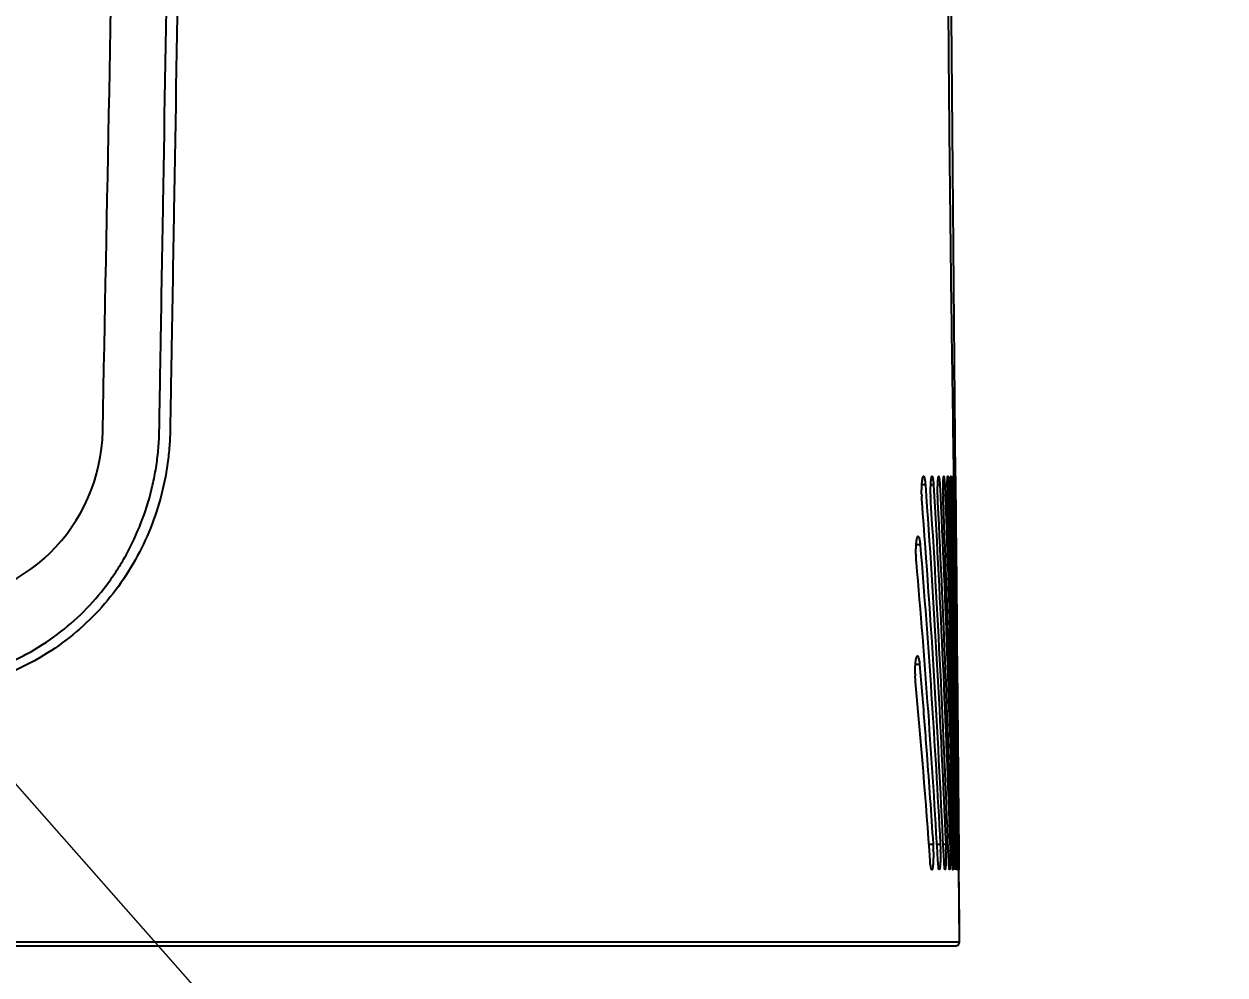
# Model space of a CAD drawing. Header units: millimetres. Extents: x 1677 to 3499, y -182 to 1106.
# Drawn here: x 2474.7 to 2561.6, y 757.2 to 826 of the extents above; entities that cross this region are included whole.
import ezdxf

# ---------------------------------------------------------------- set-up
doc = ezdxf.new("R2010")
doc.units = ezdxf.units.MM
doc.linetypes.add('CENTERX2', pattern=[20.32, 12.7, -2.54, 2.54, -2.54])
doc.layers.add('中心线层', color=1, linetype='CENTERX2', lineweight=25)
doc.layers.add('尺寸线层', color=3, linetype='Continuous', lineweight=18)
doc.styles.get("Standard").update_dxf_attribs({"font": 'txt.shx', "bigfont": 'gbcbig.shx'})
doc.dimstyles.new('ISO-25', dxfattribs={"dimtxt": 3.5, "dimasz": 2.5, "dimexe": 1.25, "dimexo": 0.625, "dimtad": 1, "dimtxsty": 'Standard', "dimcen": 2.5, "dimdle": 5, "dimadec": 0, "dimazin": 0, "dimtfac": 1, "dimtmove": 0, "dimatfit": 3, "dimfxl": 0, "dimarcsym": 0})

# ---------------------------------------------------------------- blocks, each defined once
blk = doc.blocks.new('*X23')
at = {"layer": '尺寸线层', "linetype": 'Continuous'}
for points in [[(2443.374, 805.887), (2437.083, 811.005), (2439.083, 812.769)], [(2454.023, 793.812), (2458.314, 786.93), (2460.314, 788.694)]]:
    blk.add_hatch(color=0, dxfattribs=at).paths.add_polyline_path(points, flags=0)
at = {"layer": '尺寸线层', "color": 0, "linetype": 'Continuous'}
blk.add_line((2536.358, 700.449), (2437.977, 812.007), dxfattribs=at)
at = {"layer": '尺寸线层', "color": 0, "insert": (2528.889, 719.862), "char_height": 14, "width": 78, "attachment_point": 5, "rotation": 311.40878}
blk.add_mtext('%%C16,1', dxfattribs=at)

msp = doc.modelspace()

# ---------------------------------------------------------------- linework, layer by layer
at = {"layer": '中心线层', "color": 8, "linetype": 'Continuous', "lineweight": 25}
for p, q in [((2539.901, 792.679), (2539.649, 792.679)), ((2540.491, 792.679), (2540.292, 792.679)), ((2540.95, 792.679), (2540.796, 792.679)), ((2541.304, 792.679), (2541.185, 792.679)), ((2541.575, 792.679), (2541.484, 792.679)), ((2541.783, 792.679), (2541.714, 792.679)), ((2539.53, 788.349), (2539.253, 788.349)), ((2539.485, 779.689), (2539.197, 779.689)), ((2540.146, 766.698), (2540.459, 766.698)), ((2540.723, 766.698), (2540.976, 766.698)), ((2541.176, 766.698), (2541.376, 766.698)), ((2542.377, 759.627), (2542.36, 759.627))]:
    msp.add_line(p, q, dxfattribs=at)
at = {"layer": '中心线层', "color": 7, "linetype": 'Continuous', "lineweight": 25}
for p, q in [((2541.481, 792.509), (2541.481, 792.301)), ((2541.712, 792.508), (2541.712, 792.301)), ((2541.884, 792.707), (2541.884, 792.508)), ((2541.884, 792.508), (2541.884, 792.302)), ((2542.302, 767.622), (2542.011, 791.429)), ((2542.185, 781.611), (2542.139, 786.882)), ((2542.275, 771.34), (2542.229, 776.611)), ((2541.697, 765.826), (2541.697, 765.619)), ((2541.932, 765.826), (2541.932, 765.619)), ((2542.107, 765.826), (2542.107, 765.619)), ((2542.107, 765.619), (2542.107, 765.421)), ((2542.227, 765.826), (2542.227, 765.619)), ((2542.228, 765.619), (2542.228, 765.421)), ((2542.228, 765.421), (2542.228, 765.217)), ((2542.298, 765.619), (2542.298, 765.421)), ((2542.299, 765.421), (2542.299, 765.217)), ((2542.3, 765.217), (2542.3, 765.071)), ((2542.3, 765.071), (2542.3, 764.954)), ((2542.379, 759.627), (2542.326, 764.864)), ((2542.33, 765.071), (2542.33, 764.954)), ((2542.33, 764.954), (2542.33, 764.853)), ((2542.332, 764.954), (2542.332, 764.852)), ((2542.36, 759.627), (2542.368, 759.627)), ((2542.377, 759.627), (2542.377, 759.64))]:
    msp.add_line(p, q, dxfattribs=at)
for points in [[(2542.083, 793.299), (2541.647, 843.202), (2541.216, 892.659)], [(2542.365, 760.977), (2542.347, 762.984), (2542.331, 764.922)]]:
    msp.add_lwpolyline(points, dxfattribs=at)
msp.add_arc((2467.702, 796.841), 12.7, 269.99895, 358.87524, dxfattribs=at)
for points, knots in [([(2430.943, 777.199), (2437.557, 777.216), (2444.169, 777.309), (2454.081, 777.623), (2457.382, 777.757), (2462.327, 778.005), (2463.974, 778.096), (2466.03, 778.224), (2466.647, 778.263), (2467.264, 778.304), (2467.675, 778.331), (2467.88, 778.345), (2468.905, 778.441), (2469.719, 778.577), (2471.335, 778.963), (2472.137, 779.214), (2473.331, 779.684), (2473.725, 779.856), (2474.493, 780.224), (2474.869, 780.421), (2475.974, 781.051), (2476.678, 781.521), (2478.022, 782.566), (2478.663, 783.144), (2479.843, 784.37), (2480.385, 785.021), (2481.13, 786.053), (2481.367, 786.406), (2481.818, 787.131), (2482.033, 787.504), (2482.635, 788.639), (2482.982, 789.416), (2483.573, 791.009), (2483.817, 791.824), (2484.103, 793.077), (2484.186, 793.5), (2484.321, 794.346), (2484.375, 794.769), (2484.453, 795.616), (2484.477, 796.04), (2484.495, 796.889), (2484.501, 797.314), (2484.537, 799.436), (2484.624, 804.531), (2484.71, 809.626), (2485.229, 840.196), (2485.687, 867.37), (2486.22, 894.541)], [0, 0, 0, 0, 16040.321934, 16040.321934, 24060.482901, 24060.482901, 28070.563385, 28070.563385, 29073.083506, 29574.343566, 29574.343566, 30075.603627, 30075.603627, 32080.643868, 32080.643868, 34085.68411, 34085.68411, 35088.204231, 35088.204231, 36090.724352, 36090.724352, 38095.764594, 38095.764594, 40100.804835, 40100.804835, 42105.845077, 42105.845077, 43108.365198, 43108.365198, 44110.885319, 44110.885319, 46115.925561, 46115.925561, 48120.965803, 48120.965803, 49123.485923, 49123.485923, 50126.006044, 50126.006044, 51128.526165, 51128.526165, 52131.046286, 52131.046286, 56141.12677, 64161.287737, 64161.287737, 128322.575474, 128322.575474, 128322.575474, 128322.575474]), ([(2487.013, 894.541), (2486.473, 867.19), (2486.01, 839.837), (2485.486, 809.065), (2485.427, 805.645), (2485.339, 800.517), (2485.31, 798.807), (2485.273, 796.67), (2485.269, 796.243), (2485.221, 795.389), (2485.182, 794.963), (2485.024, 793.685), (2484.862, 792.829), (2484.432, 791.164), (2484.166, 790.351), (2483.532, 788.763), (2483.164, 787.988), (2482.32, 786.479), (2481.851, 785.759), (2480.826, 784.393), (2480.269, 783.746), (2479.062, 782.528), (2478.409, 781.954), (2477.047, 780.916), (2476.334, 780.448), (2475.219, 779.82), (2474.839, 779.623), (2474.065, 779.254), (2473.668, 779.082), (2472.465, 778.608), (2471.657, 778.353), (2470.028, 777.955), (2469.209, 777.813), (2467.97, 777.685), (2467.555, 777.661), (2466.727, 777.606), (2464.654, 777.473), (2462.579, 777.358), (2457.596, 777.106), (2454.268, 776.97), (2444.277, 776.652), (2437.612, 776.558), (2430.945, 776.541)], [0, 0, 0, 0, 55772.919058, 55772.919058, 62744.53394, 62744.53394, 66230.341381, 66230.341381, 67101.793241, 67101.793241, 67973.245102, 67973.245102, 69716.148822, 69716.148822, 71459.052543, 71459.052543, 73201.956263, 73201.956263, 74944.859984, 74944.859984, 76687.763704, 76687.763704, 78430.667425, 78430.667425, 80173.571145, 80173.571145, 81045.023006, 81045.023006, 81916.474866, 81916.474866, 83659.378587, 83659.378587, 85402.282307, 85402.282307, 86273.734167, 86273.734167, 87145.186028, 90630.993469, 90630.993469, 97602.608351, 97602.608351, 111545.838115, 111545.838115, 111545.838115, 111545.838115]), ([(2542.129, 781.788), (2542.128, 781.865), (2542.081, 785.596), (2541.983, 792.185), (2541.85, 801.545), (2541.739, 809.988), (2541.646, 818.455), (2541.566, 827.867), (2541.502, 838.234), (2541.453, 849.511), (2541.409, 860.773), (2541.358, 872.027), (2541.292, 883.276), (2541.232, 890.766), (2541.201, 894.522)], [0, 0, 0, 0, 144.043718, 7040.950318, 12099.001639, 17062.998798, 21963.059131, 26847.690256, 33400.264984, 40048.471093, 46812.088506, 53683.828454, 60637.458872, 67634.877319, 67634.877319, 67634.877319, 67634.877319]), ([(2539.687, 793.063), (2539.69, 793.083), (2539.697, 793.122), (2539.703, 793.153), (2539.707, 793.169)], [0, 0, 0, 0, 7011.374951, 14026.499179, 14026.499179, 14026.499179, 14026.499179]), ([(2539.707, 793.169), (2539.711, 793.186), (2539.719, 793.218), (2539.731, 793.255), (2539.744, 793.282), (2539.758, 793.3), (2539.772, 793.307), (2539.786, 793.3), (2539.799, 793.285), (2539.806, 793.269), (2539.81, 793.261)], [0, 0, 0, 0, 5797.901957, 11586.83987, 17408.40161, 23291.359526, 29933.068673, 36549.893353, 41525.255693, 46557.498763, 46557.498763, 46557.498763, 46557.498763]), ([(2540.321, 793.06), (2540.323, 793.081), (2540.329, 793.121), (2540.334, 793.154), (2540.337, 793.171)], [0, 0, 0, 0, 7013.887725, 14030.256881, 14030.256881, 14030.256881, 14030.256881]), ([(2540.337, 793.171), (2540.34, 793.186), (2540.346, 793.217), (2540.355, 793.252), (2540.361, 793.269), (2540.364, 793.277)], [0, 0, 0, 0, 6591.885067, 13166.853996, 19774.572058, 19774.572058, 19774.572058, 19774.572058]), ([(2540.364, 793.277), (2540.368, 793.284), (2540.373, 793.294), (2540.381, 793.303), (2540.385, 793.296), (2540.388, 793.292)], [0, 0, 0, 0, 9502.702978, 12527.542143, 19774.808432, 19774.808432, 19774.808432, 19774.808432]), ([(2540.818, 793.059), (2540.82, 793.079), (2540.824, 793.121), (2540.828, 793.155), (2540.83, 793.172)], [0, 0, 0, 0, 7015.815443, 14033.199736, 14033.199736, 14033.199736, 14033.199736]), ([(2540.83, 793.172), (2540.832, 793.187), (2540.837, 793.216), (2540.844, 793.251), (2540.848, 793.268), (2540.851, 793.276)], [0, 0, 0, 0, 6593.962912, 13170.95803, 19778.645344, 19778.645344, 19778.645344, 19778.645344]), ([(2541.201, 793.057), (2541.203, 793.079), (2541.206, 793.121), (2541.209, 793.155), (2541.211, 793.172)], [0, 0, 0, 0, 7017.259638, 14035.472284, 14035.472284, 14035.472284, 14035.472284]), ([(2541.211, 793.172), (2541.212, 793.187), (2541.216, 793.216), (2541.221, 793.251), (2541.224, 793.267), (2541.226, 793.275)], [0, 0, 0, 0, 6595.461775, 13173.922562, 19781.788027, 19781.788027, 19781.788027, 19781.788027]), ([(2541.226, 793.275), (2541.228, 793.283), (2541.232, 793.294), (2541.236, 793.304), (2541.239, 793.297), (2541.24, 793.292)], [0, 0, 0, 0, 9970.852592, 13134.850808, 19781.92407, 19781.92407, 19781.92407, 19781.92407]), ([(2541.495, 793.057), (2541.496, 793.078), (2541.498, 793.121), (2541.501, 793.156), (2541.502, 793.173)], [0, 0, 0, 0, 7018.326711, 14037.213213, 14037.213213, 14037.213213, 14037.213213]), ([(2541.502, 793.173), (2541.503, 793.187), (2541.506, 793.216), (2541.51, 793.251), (2541.512, 793.267), (2541.514, 793.275)], [0, 0, 0, 0, 6596.538657, 13176.052095, 19784.194368, 19784.194368, 19784.194368, 19784.194368]), ([(2541.514, 793.275), (2541.516, 793.283), (2541.518, 793.294), (2541.522, 793.304), (2541.524, 793.297), (2541.525, 793.292)], [0, 0, 0, 0, 10076.55274, 13270.797504, 19784.296876, 19784.296876, 19784.296876, 19784.296876]), ([(2541.721, 793.057), (2541.722, 793.078), (2541.724, 793.121), (2541.726, 793.156), (2541.727, 793.173)], [0, 0, 0, 0, 7019.103177, 14038.553928, 14038.553928, 14038.553928, 14038.553928]), ([(2541.727, 793.173), (2541.728, 793.187), (2541.729, 793.216), (2541.732, 793.25), (2541.734, 793.267), (2541.735, 793.275)], [0, 0, 0, 0, 6597.321059, 13177.59478, 19786.046797, 19786.046797, 19786.046797, 19786.046797]), ([(2541.735, 793.275), (2541.737, 793.283), (2541.738, 793.294), (2541.741, 793.304), (2541.743, 793.297), (2541.744, 793.292)], [0, 0, 0, 0, 10138.767966, 13351.354044, 19786.123532, 19786.123532, 19786.123532, 19786.123532]), ([(2541.754, 793.26), (2541.76, 793.217), (2541.765, 793.143), (2541.774, 792.945), (2541.779, 792.821), (2541.783, 792.679)], [0, 0, 0, 0, 7019.108771, 7019.108771, 14038.217542, 14038.217542, 14038.217542, 14038.217542]), ([(2541.889, 793.056), (2541.889, 793.078), (2541.89, 793.121), (2541.892, 793.156), (2541.892, 793.173)], [0, 0, 0, 0, 7019.681952, 14039.544016, 14039.544016, 14039.544016, 14039.544016]), ([(2541.892, 793.173), (2541.893, 793.188), (2541.894, 793.216), (2541.896, 793.25), (2541.897, 793.266), (2541.898, 793.274)], [0, 0, 0, 0, 6597.904216, 13178.738541, 19787.410539, 19787.410539, 19787.410539, 19787.410539]), ([(2541.898, 793.274), (2541.899, 793.283), (2541.9, 793.294), (2541.902, 793.304), (2541.903, 793.297), (2541.904, 793.292)], [0, 0, 0, 0, 10183.811794, 13409.608477, 19787.462652, 19787.462652, 19787.462652, 19787.462652]), ([(2541.911, 793.26), (2541.915, 793.217), (2541.919, 793.143), (2541.926, 792.945), (2541.929, 792.821), (2541.932, 792.679)], [0, 0, 0, 0, 7019.564669, 7019.564669, 14039.129338, 14039.129338, 14039.129338, 14039.129338]), ([(2542.011, 791.429), (2542.008, 791.572), (2542.006, 791.729), (2542.002, 792.053), (2542.001, 792.22), (2542, 792.535), (2542, 792.685), (2542, 792.944), (2542.001, 793.055), (2542.004, 793.218), (2542.006, 793.272), (2542.01, 793.315), (2542.012, 793.304), (2542.017, 793.219), (2542.02, 793.146), (2542.025, 792.946), (2542.027, 792.822), (2542.029, 792.679)], [0, 0, 0, 0, 5824.147904, 5824.147904, 11648.295808, 11648.295808, 17472.443712, 17472.443712, 23296.591616, 23296.591616, 29120.73952, 29120.73952, 34944.887424, 34944.887424, 40769.035328, 40769.035328, 46593.183232, 46593.183232, 46593.183232, 46593.183232]), ([(2542.071, 793.26), (2542.072, 793.216), (2542.073, 793.143), (2542.076, 792.944), (2542.078, 792.821), (2542.08, 792.679)], [0, 0, 0, 0, 7020.019508, 7020.019508, 14040.039017, 14040.039017, 14040.039017, 14040.039017]), ([(2542.101, 791.429), (2542.1, 791.558), (2542.097, 791.815), (2542.094, 792.247), (2542.09, 792.651), (2542.087, 792.993), (2542.086, 793.216), (2542.085, 793.317), (2542.085, 793.296), (2542.085, 793.292)], [0, 0, 0, 0, 6684.859479, 13369.738805, 20054.65074, 26739.465937, 33424.069038, 40108.475389, 41491.760959, 41491.760959, 41491.760959, 41491.760959]), ([(2539.635, 791.986), (2539.634, 792.021), (2539.633, 792.091), (2539.633, 792.196), (2539.634, 792.265), (2539.635, 792.299)], [0, 0, 0, 0, 6604.101129, 13177.966835, 19770.106002, 19770.106002, 19770.106002, 19770.106002]), ([(2539.635, 792.299), (2539.635, 792.335), (2539.637, 792.408), (2539.639, 792.478), (2539.64, 792.512)], [0, 0, 0, 0, 7012.509239, 14027.034465, 14027.034465, 14027.034465, 14027.034465]), ([(2539.64, 792.512), (2539.642, 792.546), (2539.645, 792.612), (2539.649, 792.675), (2539.65, 792.706)], [0, 0, 0, 0, 7012.493604, 14026.818119, 14026.818119, 14026.818119, 14026.818119]), ([(2539.65, 792.706), (2539.653, 792.741), (2539.658, 792.812), (2539.664, 792.875), (2539.667, 792.906)], [0, 0, 0, 0, 7010.905731, 14026.6165, 14026.6165, 14026.6165, 14026.6165]), ([(2539.667, 792.906), (2539.67, 792.934), (2539.676, 792.991), (2539.683, 793.039), (2539.687, 793.063)], [0, 0, 0, 0, 7009.491702, 14026.516043, 14026.516043, 14026.516043, 14026.516043]), ([(2539.87, 792.99), (2539.868, 793.003), (2539.864, 793.03), (2539.86, 793.054), (2539.858, 793.066)], [0, 0, 0, 0, 6939.78969, 14027.651418, 14027.651418, 14027.651418, 14027.651418]), ([(2540.281, 792.3), (2540.282, 792.336), (2540.283, 792.408), (2540.285, 792.476), (2540.285, 792.511)], [0, 0, 0, 0, 7014.845508, 14030.880271, 14030.880271, 14030.880271, 14030.880271]), ([(2540.282, 791.984), (2540.281, 792.019), (2540.281, 792.09), (2540.28, 792.196), (2540.281, 792.265), (2540.281, 792.3)], [0, 0, 0, 0, 6606.285482, 13181.681075, 19775.469966, 19775.469966, 19775.469966, 19775.469966]), ([(2540.285, 792.511), (2540.287, 792.544), (2540.289, 792.612), (2540.292, 792.674), (2540.293, 792.706)], [0, 0, 0, 0, 7015.161713, 14030.648442, 14030.648442, 14030.648442, 14030.648442]), ([(2540.293, 792.706), (2540.295, 792.742), (2540.299, 792.813), (2540.304, 792.876), (2540.306, 792.908)], [0, 0, 0, 0, 7013.680094, 14030.426573, 14030.426573, 14030.426573, 14030.426573]), ([(2540.306, 792.908), (2540.308, 792.935), (2540.313, 792.99), (2540.318, 793.037), (2540.321, 793.06)], [0, 0, 0, 0, 7012.629285, 14030.30875, 14030.30875, 14030.30875, 14030.30875]), ([(2540.465, 792.992), (2540.464, 793.004), (2540.461, 793.03), (2540.458, 793.054), (2540.456, 793.065)], [0, 0, 0, 0, 6942.172139, 14031.203392, 14031.203392, 14031.203392, 14031.203392]), ([(2540.788, 792.301), (2540.789, 792.336), (2540.789, 792.407), (2540.791, 792.476), (2540.791, 792.51)], [0, 0, 0, 0, 7016.630642, 14033.895722, 14033.895722, 14033.895722, 14033.895722]), ([(2540.79, 791.982), (2540.789, 792.018), (2540.788, 792.089), (2540.788, 792.196), (2540.788, 792.266), (2540.788, 792.301)], [0, 0, 0, 0, 6607.934101, 13184.561075, 19779.67706, 19779.67706, 19779.67706, 19779.67706]), ([(2540.791, 792.51), (2540.792, 792.544), (2540.793, 792.611), (2540.796, 792.675), (2540.797, 792.706)], [0, 0, 0, 0, 7017.185343, 14033.651245, 14033.651245, 14033.651245, 14033.651245]), ([(2540.797, 792.706), (2540.798, 792.742), (2540.801, 792.814), (2540.805, 792.877), (2540.806, 792.909)], [0, 0, 0, 0, 7015.789058, 14033.412714, 14033.412714, 14033.412714, 14033.412714]), ([(2540.806, 792.909), (2540.808, 792.936), (2540.812, 792.99), (2540.816, 793.036), (2540.818, 793.059)], [0, 0, 0, 0, 7014.870489, 14033.279129, 14033.279129, 14033.279129, 14033.279129]), ([(2540.93, 792.993), (2540.929, 793.005), (2540.926, 793.03), (2540.924, 793.053), (2540.923, 793.065)], [0, 0, 0, 0, 6941.78605, 14033.97407, 14033.97407, 14033.97407, 14033.97407]), ([(2541.18, 792.301), (2541.181, 792.336), (2541.181, 792.407), (2541.182, 792.475), (2541.182, 792.509)], [0, 0, 0, 0, 7017.965647, 14036.226504, 14036.226504, 14036.226504, 14036.226504]), ([(2541.182, 791.981), (2541.182, 792.017), (2541.181, 792.088), (2541.18, 792.196), (2541.18, 792.266), (2541.18, 792.301)], [0, 0, 0, 0, 6609.154039, 13186.758526, 19782.929953, 19782.929953, 19782.929953, 19782.929953]), ([(2541.182, 792.509), (2541.183, 792.543), (2541.184, 792.611), (2541.185, 792.675), (2541.186, 792.706)], [0, 0, 0, 0, 7018.679466, 14035.972098, 14035.972098, 14035.972098, 14035.972098]), ([(2541.186, 792.706), (2541.187, 792.742), (2541.189, 792.814), (2541.192, 792.878), (2541.193, 792.91)], [0, 0, 0, 0, 7017.341773, 14035.720173, 14035.720173, 14035.720173, 14035.720173]), ([(2541.193, 792.91), (2541.194, 792.936), (2541.197, 792.989), (2541.2, 793.035), (2541.201, 793.057)], [0, 0, 0, 0, 7016.484923, 14035.572968, 14035.572968, 14035.572968, 14035.572968]), ([(2541.287, 792.994), (2541.287, 793.006), (2541.285, 793.031), (2541.283, 793.053), (2541.282, 793.064)], [0, 0, 0, 0, 6937.985819, 14036.107283, 14036.107283, 14036.107283, 14036.107283]), ([(2541.304, 792.679), (2541.472, 788.35), (2541.617, 784.02), (2541.88, 775.36), (2541.996, 771.029), (2542.096, 766.698)], [0, 0, 0, 0, 7006.304629, 7006.304629, 14012.609257, 14012.609257, 14012.609257, 14012.609257]), ([(2541.483, 791.98), (2541.482, 792.016), (2541.481, 792.088), (2541.481, 792.196), (2541.481, 792.266), (2541.481, 792.301)], [0, 0, 0, 0, 6610.051774, 13188.423899, 19785.422603, 19785.422603, 19785.422603, 19785.422603]), ([(2541.482, 792.509), (2541.482, 792.543), (2541.483, 792.611), (2541.484, 792.675), (2541.484, 792.707)], [0, 0, 0, 0, 7019.773054, 14037.750255, 14037.750255, 14037.750255, 14037.750255]), ([(2541.484, 792.707), (2541.485, 792.742), (2541.486, 792.814), (2541.488, 792.878), (2541.489, 792.91)], [0, 0, 0, 0, 7018.474251, 14037.488, 14037.488, 14037.488, 14037.488]), ([(2541.489, 792.91), (2541.49, 792.936), (2541.492, 792.989), (2541.494, 793.034), (2541.495, 793.057)], [0, 0, 0, 0, 7017.645294, 14037.329766, 14037.329766, 14037.329766, 14037.329766]), ([(2541.561, 792.994), (2541.561, 793.006), (2541.559, 793.031), (2541.558, 793.053), (2541.557, 793.064)], [0, 0, 0, 0, 6929.409372, 14037.741241, 14037.741241, 14037.741241, 14037.741241]), ([(2541.712, 792.508), (2541.712, 792.542), (2541.713, 792.611), (2541.713, 792.675), (2541.714, 792.707)], [0, 0, 0, 0, 7020.551712, 14039.119287, 14039.119287, 14039.119287, 14039.119287]), ([(2541.714, 791.98), (2541.714, 792.016), (2541.713, 792.088), (2541.712, 792.195), (2541.712, 792.266), (2541.712, 792.301)], [0, 0, 0, 0, 6610.707636, 13189.685445, 19787.341712, 19787.341712, 19787.341712, 19787.341712]), ([(2541.714, 792.707), (2541.714, 792.743), (2541.715, 792.814), (2541.717, 792.878), (2541.717, 792.91)], [0, 0, 0, 0, 7019.27135, 14038.849256, 14038.849256, 14038.849256, 14038.849256]), ([(2541.717, 792.91), (2541.718, 792.937), (2541.719, 792.989), (2541.721, 793.034), (2541.721, 793.057)], [0, 0, 0, 0, 7018.465214, 14038.682239, 14038.682239, 14038.682239, 14038.682239]), ([(2541.884, 792.707), (2541.885, 792.743), (2541.885, 792.815), (2541.886, 792.879), (2541.886, 792.91)], [0, 0, 0, 0, 7019.864399, 14039.859051, 14039.859051, 14039.859051, 14039.859051]), ([(2541.886, 791.98), (2541.886, 792.016), (2541.885, 792.088), (2541.884, 792.195), (2541.884, 792.266), (2541.884, 792.302)], [0, 0, 0, 0, 6611.183521, 13190.614117, 19788.770033, 19788.770033, 19788.770033, 19788.770033]), ([(2541.886, 792.91), (2541.887, 792.937), (2541.887, 792.989), (2541.888, 793.034), (2541.889, 793.056)], [0, 0, 0, 0, 7019.074178, 14039.683376, 14039.683376, 14039.683376, 14039.683376]), ([(2539.635, 791.986), (2539.635, 791.964), (2539.636, 791.921), (2539.637, 791.879), (2539.637, 791.857)], [0, 0, 0, 0, 7001.493425, 14027.649729, 14027.649729, 14027.649729, 14027.649729]), ([(2540.282, 791.984), (2540.282, 791.963), (2540.283, 791.92), (2540.284, 791.879), (2540.284, 791.858)], [0, 0, 0, 0, 7002.574232, 14031.506187, 14031.506187, 14031.506187, 14031.506187]), ([(2540.79, 791.982), (2540.79, 791.961), (2540.79, 791.92), (2540.791, 791.879), (2540.792, 791.858)], [0, 0, 0, 0, 7002.717979, 14034.529726, 14034.529726, 14034.529726, 14034.529726]), ([(2541.182, 791.981), (2541.182, 791.96), (2541.183, 791.919), (2541.183, 791.878), (2541.184, 791.858)], [0, 0, 0, 0, 7001.909353, 14036.866584, 14036.866584, 14036.866584, 14036.866584]), ([(2542.049, 765.448), (2541.94, 769.779), (2541.815, 774.11), (2541.534, 782.77), (2541.377, 787.1), (2541.196, 791.429)], [0, 0, 0, 0, 7018.496713, 7018.496713, 14036.993427, 14036.993427, 14036.993427, 14036.993427]), ([(2541.483, 791.98), (2541.483, 791.96), (2541.483, 791.919), (2541.484, 791.878), (2541.484, 791.858)], [0, 0, 0, 0, 7000.144201, 14038.656622, 14038.656622, 14038.656622, 14038.656622]), ([(2541.714, 791.98), (2541.714, 791.96), (2541.715, 791.919), (2541.715, 791.878), (2541.716, 791.858)], [0, 0, 0, 0, 6997.11907, 14040.034301, 14040.034301, 14040.034301, 14040.034301]), ([(2541.886, 791.98), (2541.886, 791.96), (2541.887, 791.919), (2541.887, 791.878), (2541.888, 791.858)], [0, 0, 0, 0, 6990.890608, 14041.059591, 14041.059591, 14041.059591, 14041.059591]), ([(2542.139, 786.882), (2542.133, 787.645), (2542.121, 789.16), (2542.108, 790.676), (2542.101, 791.429)], [0, 0, 0, 0, 7065.048001, 14042.616172, 14042.616172, 14042.616172, 14042.616172]), ([(2539.285, 788.735), (2539.289, 788.754), (2539.296, 788.792), (2539.303, 788.823), (2539.307, 788.838)], [0, 0, 0, 0, 7012.699279, 14030.049964, 14030.049964, 14030.049964, 14030.049964]), ([(2539.364, 788.966), (2539.362, 788.964), (2539.357, 788.959), (2539.352, 788.953), (2539.35, 788.95)], [0, 0, 0, 0, 7315.463412, 14030.2418, 14030.2418, 14030.2418, 14030.2418]), ([(2539.364, 788.966), (2539.366, 788.967), (2539.372, 788.973), (2539.378, 788.966), (2539.382, 788.961)], [0, 0, 0, 0, 3469.606431, 14030.325612, 14030.325612, 14030.325612, 14030.325612]), ([(2539.223, 787.658), (2539.222, 787.693), (2539.222, 787.762), (2539.222, 787.866), (2539.223, 787.934), (2539.223, 787.968)], [0, 0, 0, 0, 6604.965578, 13180.285328, 19773.80976, 19773.80976, 19773.80976, 19773.80976]), ([(2539.223, 787.968), (2539.224, 788.005), (2539.226, 788.078), (2539.229, 788.148), (2539.23, 788.183)], [0, 0, 0, 0, 7013.861072, 14030.529568, 14030.529568, 14030.529568, 14030.529568]), ([(2539.23, 788.183), (2539.232, 788.216), (2539.235, 788.283), (2539.24, 788.345), (2539.242, 788.375)], [0, 0, 0, 0, 7013.565824, 14030.322022, 14030.322022, 14030.322022, 14030.322022]), ([(2539.242, 788.375), (2539.245, 788.41), (2539.251, 788.481), (2539.258, 788.543), (2539.261, 788.574)], [0, 0, 0, 0, 7011.90084, 14030.133269, 14030.133269, 14030.133269, 14030.133269]), ([(2539.261, 788.574), (2539.265, 788.603), (2539.272, 788.662), (2539.281, 788.711), (2539.285, 788.735)], [0, 0, 0, 0, 7010.249523, 14030.041959, 14030.041959, 14030.041959, 14030.041959]), ([(2539.495, 788.658), (2539.492, 788.672), (2539.488, 788.699), (2539.483, 788.725), (2539.481, 788.737)], [0, 0, 0, 0, 6941.155868, 14031.345012, 14031.345012, 14031.345012, 14031.345012]), ([(2539.223, 787.658), (2539.223, 787.636), (2539.224, 787.592), (2539.225, 787.549), (2539.226, 787.527)], [0, 0, 0, 0, 7003.444093, 14031.142118, 14031.142118, 14031.142118, 14031.142118]), ([(2540.813, 765.448), (2540.606, 769.06), (2540.376, 772.67), (2539.859, 779.887), (2539.574, 783.494), (2539.251, 787.099)], [0, 0, 0, 0, 7017.117972, 7017.117972, 14034.235944, 14034.235944, 14034.235944, 14034.235944]), ([(2539.231, 780.076), (2539.235, 780.095), (2539.242, 780.132), (2539.25, 780.162), (2539.254, 780.177)], [0, 0, 0, 0, 7018.399552, 14041.74736, 14041.74736, 14041.74736, 14041.74736]), ([(2539.254, 780.177), (2539.282, 780.281), (2539.314, 780.327), (2539.361, 780.301), (2539.377, 780.277), (2539.407, 780.198), (2539.421, 780.145), (2539.435, 780.077)], [0, 0, 0, 0, 9893.503283, 9893.503283, 14840.254925, 14840.254925, 19787.006567, 19787.006567, 19787.006567, 19787.006567]), ([(2539.166, 778.998), (2539.165, 779.033), (2539.164, 779.102), (2539.165, 779.206), (2539.166, 779.274), (2539.166, 779.308)], [0, 0, 0, 0, 6609.495395, 13189.524188, 19787.7486, 19787.7486, 19787.7486, 19787.7486]), ([(2539.166, 779.308), (2539.167, 779.344), (2539.169, 779.418), (2539.172, 779.488), (2539.174, 779.523)], [0, 0, 0, 0, 7019.575079, 14042.223152, 14042.223152, 14042.223152, 14042.223152]), ([(2539.174, 779.523), (2539.176, 779.556), (2539.179, 779.623), (2539.184, 779.684), (2539.186, 779.715)], [0, 0, 0, 0, 7019.187336, 14042.014348, 14042.014348, 14042.014348, 14042.014348]), ([(2539.186, 779.715), (2539.189, 779.75), (2539.195, 779.82), (2539.202, 779.882), (2539.206, 779.913)], [0, 0, 0, 0, 7017.498107, 14041.825878, 14041.825878, 14041.825878, 14041.825878]), ([(2539.206, 779.913), (2539.21, 779.943), (2539.218, 780.002), (2539.227, 780.051), (2539.231, 780.076)], [0, 0, 0, 0, 7015.720538, 14041.733813, 14041.733813, 14041.733813, 14041.733813]), ([(2539.449, 779.997), (2539.446, 780.011), (2539.442, 780.039), (2539.437, 780.064), (2539.435, 780.077)], [0, 0, 0, 0, 6946.73179, 14043.089222, 14043.089222, 14043.089222, 14043.089222]), ([(2539.485, 779.689), (2539.547, 778.952), (2539.67, 777.494), (2539.842, 775.329), (2540.032, 772.837), (2540.241, 769.965), (2540.386, 767.799), (2540.459, 766.698)], [0, 0, 0, 0, 5214.206025, 10318.228478, 15312.316271, 22841.401154, 30624.615325, 30624.615325, 30624.615325, 30624.615325]), ([(2539.166, 778.998), (2539.166, 778.976), (2539.167, 778.932), (2539.168, 778.888), (2539.169, 778.867)], [0, 0, 0, 0, 7009.326476, 14042.844488, 14042.844488, 14042.844488, 14042.844488]), ([(2542.275, 771.34), (2542.282, 770.562), (2542.297, 769.015), (2542.31, 767.467), (2542.317, 766.698)], [0, 0, 0, 0, 7075.197874, 14067.777192, 14067.777192, 14067.777192, 14067.777192]), ([(2540.48, 766.143), (2540.48, 766.164), (2540.479, 766.207), (2540.479, 766.248), (2540.478, 766.269)], [0, 0, 0, 0, 7023.255036, 14068.859935, 14068.859935, 14068.859935, 14068.859935]), ([(2540.994, 766.145), (2540.994, 766.166), (2540.993, 766.207), (2540.992, 766.249), (2540.992, 766.269)], [0, 0, 0, 0, 7023.55414, 14071.926665, 14071.926665, 14071.926665, 14071.926665]), ([(2541.391, 766.146), (2541.391, 766.167), (2541.39, 766.208), (2541.389, 766.249), (2541.389, 766.269)], [0, 0, 0, 0, 7022.869042, 14074.298696, 14074.298696, 14074.298696, 14074.298696]), ([(2541.695, 766.147), (2541.695, 766.167), (2541.695, 766.208), (2541.694, 766.249), (2541.694, 766.269)], [0, 0, 0, 0, 7021.113943, 14076.117802, 14076.117802, 14076.117802, 14076.117802]), ([(2541.93, 766.147), (2541.929, 766.167), (2541.929, 766.208), (2541.928, 766.249), (2541.928, 766.269)], [0, 0, 0, 0, 7018.506858, 14077.517444, 14077.517444, 14077.517444, 14077.517444]), ([(2542.105, 766.147), (2542.104, 766.168), (2542.104, 766.208), (2542.104, 766.249), (2542.103, 766.269)], [0, 0, 0, 0, 7013.164273, 14078.563176, 14078.563176, 14078.563176, 14078.563176]), ([(2542.217, 766.698), (2542.218, 766.614), (2542.22, 766.525), (2542.222, 766.341), (2542.223, 766.244), (2542.224, 766.147)], [0, 0, 0, 0, 7039.058326, 7039.058326, 14078.116651, 14078.116651, 14078.116651, 14078.116651]), ([(2542.288, 766.698), (2542.289, 766.614), (2542.29, 766.525), (2542.293, 766.341), (2542.294, 766.244), (2542.294, 766.147)], [0, 0, 0, 0, 7039.269299, 7039.269299, 14078.538598, 14078.538598, 14078.538598, 14078.538598]), ([(2542.317, 766.698), (2542.317, 766.614), (2542.318, 766.525), (2542.32, 766.341), (2542.32, 766.244), (2542.321, 766.147)], [0, 0, 0, 0, 7039.351405, 7039.351405, 14078.702811, 14078.702811, 14078.702811, 14078.702811]), ([(2540.469, 765.421), (2540.467, 765.385), (2540.463, 765.314), (2540.458, 765.251), (2540.456, 765.219)], [0, 0, 0, 0, 7033.367268, 14069.788705, 14069.788705, 14069.788705, 14069.788705]), ([(2540.477, 765.616), (2540.476, 765.582), (2540.474, 765.515), (2540.47, 765.452), (2540.469, 765.421)], [0, 0, 0, 0, 7034.682065, 14069.580803, 14069.580803, 14069.580803, 14069.580803]), ([(2540.481, 765.827), (2540.481, 765.791), (2540.48, 765.719), (2540.478, 765.65), (2540.477, 765.616)], [0, 0, 0, 0, 7034.113501, 14069.297492, 14069.297492, 14069.297492, 14069.297492]), ([(2540.48, 766.143), (2540.481, 766.108), (2540.482, 766.037), (2540.482, 765.931), (2540.481, 765.862), (2540.481, 765.827)], [0, 0, 0, 0, 6621.392851, 13211.854689, 19820.728808, 19820.728808, 19820.728808, 19820.728808]), ([(2540.986, 765.421), (2540.985, 765.385), (2540.982, 765.314), (2540.978, 765.25), (2540.976, 765.218)], [0, 0, 0, 0, 7035.531316, 14072.886789, 14072.886789, 14072.886789, 14072.886789]), ([(2540.992, 765.617), (2540.991, 765.583), (2540.99, 765.516), (2540.987, 765.453), (2540.986, 765.421)], [0, 0, 0, 0, 7036.725503, 14072.660149, 14072.660149, 14072.660149, 14072.660149]), ([(2540.995, 765.826), (2540.995, 765.791), (2540.994, 765.72), (2540.993, 765.651), (2540.992, 765.617)], [0, 0, 0, 0, 7035.905149, 14072.372494, 14072.372494, 14072.372494, 14072.372494]), ([(2540.994, 766.145), (2540.994, 766.109), (2540.995, 766.038), (2540.995, 765.931), (2540.995, 765.861), (2540.995, 765.826)], [0, 0, 0, 0, 6623.058708, 13214.764963, 19824.994071, 19824.994071, 19824.994071, 19824.994071]), ([(2541.387, 765.421), (2541.385, 765.385), (2541.383, 765.313), (2541.381, 765.249), (2541.379, 765.217)], [0, 0, 0, 0, 7037.109898, 14075.284807, 14075.284807, 14075.284807, 14075.284807]), ([(2541.391, 765.618), (2541.39, 765.584), (2541.389, 765.516), (2541.387, 765.453), (2541.387, 765.421)], [0, 0, 0, 0, 7038.222622, 14075.04288, 14075.04288, 14075.04288, 14075.04288]), ([(2541.391, 766.146), (2541.391, 766.11), (2541.392, 766.039), (2541.393, 765.932), (2541.392, 765.861), (2541.392, 765.826)], [0, 0, 0, 0, 6624.286946, 13216.983239, 19828.294246, 19828.294246, 19828.294246, 19828.294246]), ([(2541.392, 765.826), (2541.392, 765.791), (2541.392, 765.72), (2541.391, 765.652), (2541.391, 765.618)], [0, 0, 0, 0, 7037.237086, 14074.750802, 14074.750802, 14074.750802, 14074.750802]), ([(2541.694, 765.421), (2541.693, 765.385), (2541.691, 765.313), (2541.689, 765.249), (2541.688, 765.217)], [0, 0, 0, 0, 7038.244057, 14077.124363, 14077.124363, 14077.124363, 14077.124363]), ([(2541.696, 765.619), (2541.696, 765.584), (2541.695, 765.516), (2541.694, 765.453), (2541.694, 765.421)], [0, 0, 0, 0, 7039.305567, 14076.870665, 14076.870665, 14076.870665, 14076.870665]), ([(2541.695, 766.147), (2541.696, 766.111), (2541.696, 766.039), (2541.697, 765.932), (2541.697, 765.861), (2541.697, 765.826)], [0, 0, 0, 0, 6625.185984, 13218.662313, 19830.825979, 19830.825979, 19830.825979, 19830.825979]), ([(2541.906, 764.852), (2541.902, 764.824), (2541.897, 764.816), (2541.887, 764.843), (2541.882, 764.877), (2541.872, 764.982), (2541.867, 765.055), (2541.858, 765.23), (2541.854, 765.333), (2541.851, 765.448)], [0, 0, 0, 0, 6240.855118, 6240.855118, 12481.710235, 12481.710235, 18722.565353, 18722.565353, 24963.42047, 24963.42047, 24963.42047, 24963.42047]), ([(2541.93, 765.421), (2541.929, 765.385), (2541.928, 765.313), (2541.927, 765.249), (2541.926, 765.217)], [0, 0, 0, 0, 7039.09503, 14078.539303, 14078.539303, 14078.539303, 14078.539303]), ([(2541.93, 766.147), (2541.93, 766.111), (2541.931, 766.039), (2541.931, 765.932), (2541.932, 765.861), (2541.932, 765.826)], [0, 0, 0, 0, 6625.863595, 13219.951575, 19832.774421, 19832.774421, 19832.774421, 19832.774421]), ([(2541.931, 765.619), (2541.931, 765.585), (2541.931, 765.516), (2541.93, 765.453), (2541.93, 765.421)], [0, 0, 0, 0, 7040.121269, 14078.277028, 14078.277028, 14078.277028, 14078.277028]), ([(2542.084, 764.835), (2542.081, 764.839), (2542.074, 764.848), (2542.063, 765.028), (2542.054, 765.254), (2542.05, 765.411), (2542.049, 765.448)], [0, 0, 0, 0, 6361.042631, 14400.82314, 22441.338308, 24964.905299, 24964.905299, 24964.905299, 24964.905299]), ([(2542.107, 765.421), (2542.106, 765.385), (2542.106, 765.313), (2542.105, 765.249), (2542.104, 765.217)], [0, 0, 0, 0, 7039.722076, 14079.599671, 14079.599671, 14079.599671, 14079.599671]), ([(2542.105, 766.147), (2542.105, 766.111), (2542.106, 766.039), (2542.106, 765.932), (2542.107, 765.861), (2542.107, 765.826)], [0, 0, 0, 0, 6626.351971, 13220.90008, 19834.230134, 19834.230134, 19834.230134, 19834.230134]), ([(2542.219, 764.853), (2542.217, 764.824), (2542.215, 764.816), (2542.21, 764.842), (2542.208, 764.876), (2542.202, 764.982), (2542.2, 765.055), (2542.194, 765.23), (2542.192, 765.333), (2542.19, 765.448)], [0, 0, 0, 0, 6241.722445, 6241.722445, 12483.444889, 12483.444889, 18725.167334, 18725.167334, 24966.889779, 24966.889779, 24966.889779, 24966.889779]), ([(2542.224, 766.147), (2542.225, 766.111), (2542.225, 766.04), (2542.226, 765.932), (2542.226, 765.861), (2542.227, 765.826)], [0, 0, 0, 0, 6626.670189, 13221.535768, 19835.224857, 19835.224857, 19835.224857, 19835.224857]), ([(2542.295, 764.835), (2542.294, 764.839), (2542.291, 764.848), (2542.286, 765.028), (2542.281, 765.255), (2542.279, 765.411), (2542.278, 765.448)], [0, 0, 0, 0, 6371.552203, 14409.136587, 22447.403872, 24967.252728, 24967.252728, 24967.252728, 24967.252728]), ([(2542.294, 766.147), (2542.295, 766.111), (2542.295, 766.04), (2542.296, 765.932), (2542.297, 765.861), (2542.297, 765.826)], [0, 0, 0, 0, 6626.840106, 13221.894537, 19835.80855, 19835.80855, 19835.80855, 19835.80855]), ([(2542.297, 765.826), (2542.297, 765.791), (2542.298, 765.72), (2542.298, 765.653), (2542.298, 765.619)], [0, 0, 0, 0, 7040.097961, 14080.164405, 14080.164405, 14080.164405, 14080.164405]), ([(2542.321, 766.147), (2542.321, 766.111), (2542.322, 766.04), (2542.323, 765.932), (2542.324, 765.861), (2542.324, 765.826)], [0, 0, 0, 0, 6626.883039, 13222.011939, 19836.031134, 19836.031134, 19836.031134, 19836.031134]), ([(2542.321, 766.147), (2542.322, 766.111), (2542.322, 766.04), (2542.323, 765.932), (2542.324, 765.861), (2542.324, 765.826)], [0, 0, 0, 0, 6626.87211, 13222.002574, 19836.032851, 19836.032851, 19836.032851, 19836.032851]), ([(2542.331, 764.853), (2542.331, 764.824), (2542.33, 764.816), (2542.33, 764.842), (2542.329, 764.876), (2542.327, 764.982), (2542.326, 765.055), (2542.324, 765.23), (2542.323, 765.333), (2542.322, 765.448)], [0, 0, 0, 0, 6242.045736, 6242.045736, 12484.091473, 12484.091473, 18726.137209, 18726.137209, 24968.182945, 24968.182945, 24968.182945, 24968.182945]), ([(2542.324, 765.826), (2542.324, 765.791), (2542.325, 765.72), (2542.325, 765.653), (2542.326, 765.619)], [0, 0, 0, 0, 7040.168868, 14080.3261, 14080.3261, 14080.3261, 14080.3261]), ([(2542.324, 765.826), (2542.324, 765.791), (2542.325, 765.721), (2542.326, 765.654), (2542.326, 765.62)], [0, 0, 0, 0, 7040.16621, 14080.328747, 14080.328747, 14080.328747, 14080.328747]), ([(2542.326, 765.62), (2542.326, 765.585), (2542.327, 765.516), (2542.328, 765.451), (2542.328, 765.419)], [0, 0, 0, 0, 7041.434693, 14080.638409, 14080.638409, 14080.638409, 14080.638409]), ([(2542.326, 765.619), (2542.326, 765.585), (2542.326, 765.517), (2542.327, 765.453), (2542.327, 765.421)], [0, 0, 0, 0, 7041.427257, 14080.639574, 14080.639574, 14080.639574, 14080.639574]), ([(2542.327, 765.421), (2542.328, 765.385), (2542.328, 765.313), (2542.329, 765.249), (2542.329, 765.217)], [0, 0, 0, 0, 7040.477697, 14080.928373, 14080.928373, 14080.928373, 14080.928373]), ([(2542.328, 765.419), (2542.328, 765.383), (2542.329, 765.311), (2542.329, 765.247), (2542.33, 765.216)], [0, 0, 0, 0, 7040.481934, 14080.936487, 14080.936487, 14080.936487, 14080.936487]), ([(2542.333, 764.852), (2542.333, 764.844), (2542.333, 764.832), (2542.333, 764.815), (2542.333, 764.844), (2542.331, 765.027), (2542.329, 765.227), (2542.328, 765.35), (2542.328, 765.357)], [0, 0, 0, 0, 3394.563424, 4453.632655, 14737.920831, 25022.160733, 35306.69785, 35855.139887, 35855.139887, 35855.139887, 35855.139887]), ([(2540.278, 765.136), (2540.279, 765.123), (2540.283, 765.097), (2540.286, 765.074), (2540.288, 765.062)], [0, 0, 0, 0, 6938.595664, 14069.255693, 14069.255693, 14069.255693, 14069.255693]), ([(2540.367, 764.836), (2540.356, 764.839), (2540.33, 764.846), (2540.303, 764.967), (2540.289, 765.055), (2540.288, 765.062)], [0, 0, 0, 0, 8242.620368, 18945.518081, 19821.618871, 19821.618871, 19821.618871, 19821.618871]), ([(2540.381, 764.831), (2540.383, 764.833), (2540.387, 764.838), (2540.391, 764.846), (2540.393, 764.85)], [0, 0, 0, 0, 7222.811006, 14070.361869, 14070.361869, 14070.361869, 14070.361869]), ([(2540.44, 765.066), (2540.437, 765.046), (2540.432, 765.006), (2540.426, 764.973), (2540.423, 764.956)], [0, 0, 0, 0, 7033.645053, 14070.205165, 14070.205165, 14070.205165, 14070.205165]), ([(2540.456, 765.219), (2540.453, 765.192), (2540.448, 765.137), (2540.443, 765.09), (2540.44, 765.066)], [0, 0, 0, 0, 7032.319362, 14070.040569, 14070.040569, 14070.040569, 14070.040569]), ([(2540.838, 765.135), (2540.839, 765.122), (2540.841, 765.097), (2540.844, 765.074), (2540.846, 765.062)], [0, 0, 0, 0, 6937.625095, 14072.597041, 14072.597041, 14072.597041, 14072.597041]), ([(2540.908, 764.835), (2540.899, 764.839), (2540.879, 764.846), (2540.857, 764.968), (2540.846, 765.056), (2540.846, 765.062)], [0, 0, 0, 0, 8306.484492, 18972.64348, 19826.223398, 19826.223398, 19826.223398, 19826.223398]), ([(2540.918, 764.83), (2540.92, 764.833), (2540.924, 764.838), (2540.927, 764.847), (2540.928, 764.851)], [0, 0, 0, 0, 7216.260531, 14073.567261, 14073.567261, 14073.567261, 14073.567261]), ([(2540.951, 764.955), (2540.949, 764.94), (2540.944, 764.911), (2540.936, 764.876), (2540.931, 764.859), (2540.928, 764.851)], [0, 0, 0, 0, 6609.604136, 13202.516775, 19826.972691, 19826.972691, 19826.972691, 19826.972691]), ([(2540.964, 765.068), (2540.962, 765.048), (2540.958, 765.006), (2540.953, 764.972), (2540.951, 764.955)], [0, 0, 0, 0, 7035.743093, 14073.343279, 14073.343279, 14073.343279, 14073.343279]), ([(2540.976, 765.218), (2540.974, 765.191), (2540.971, 765.137), (2540.967, 765.091), (2540.964, 765.068)], [0, 0, 0, 0, 7034.707303, 14073.16634, 14073.16634, 14073.16634, 14073.16634]), ([(2541.273, 765.134), (2541.274, 765.121), (2541.276, 765.097), (2541.278, 765.074), (2541.279, 765.063)], [0, 0, 0, 0, 6933.265724, 14075.193186, 14075.193186, 14075.193186, 14075.193186]), ([(2541.327, 764.835), (2541.32, 764.839), (2541.305, 764.847), (2541.288, 764.968), (2541.28, 765.056), (2541.279, 765.063)], [0, 0, 0, 0, 8347.952408, 18991.29153, 19829.798756, 19829.798756, 19829.798756, 19829.798756]), ([(2541.335, 764.83), (2541.337, 764.833), (2541.34, 764.838), (2541.342, 764.847), (2541.343, 764.852)], [0, 0, 0, 0, 7203.775416, 14076.052188, 14076.052188, 14076.052188, 14076.052188]), ([(2541.36, 764.955), (2541.359, 764.94), (2541.355, 764.911), (2541.349, 764.876), (2541.345, 764.86), (2541.343, 764.852)], [0, 0, 0, 0, 6611.379977, 13205.912041, 19830.406257, 19830.406257, 19830.406257, 19830.406257]), ([(2541.371, 765.07), (2541.369, 765.048), (2541.366, 765.006), (2541.362, 764.972), (2541.36, 764.955)], [0, 0, 0, 0, 7037.311973, 14075.774594, 14075.774594, 14075.774594, 14075.774594]), ([(2541.379, 765.217), (2541.378, 765.191), (2541.375, 765.138), (2541.372, 765.092), (2541.371, 765.07)], [0, 0, 0, 0, 7036.414124, 14075.585201, 14075.585201, 14075.585201, 14075.585201]), ([(2541.607, 765.133), (2541.608, 765.121), (2541.609, 765.097), (2541.611, 765.074), (2541.612, 765.063)], [0, 0, 0, 0, 6925.044375, 14077.188049, 14077.188049, 14077.188049, 14077.188049]), ([(2541.649, 764.835), (2541.644, 764.839), (2541.632, 764.847), (2541.619, 764.969), (2541.612, 765.057), (2541.612, 765.063)], [0, 0, 0, 0, 8373.745049, 19003.607043, 19832.544558, 19832.544558, 19832.544558, 19832.544558]), ([(2541.656, 764.83), (2541.657, 764.833), (2541.659, 764.839), (2541.661, 764.848), (2541.662, 764.852)], [0, 0, 0, 0, 7188.348155, 14077.959481, 14077.959481, 14077.959481, 14077.959481]), ([(2541.674, 764.954), (2541.673, 764.94), (2541.67, 764.911), (2541.666, 764.877), (2541.663, 764.86), (2541.662, 764.852)], [0, 0, 0, 0, 6612.643437, 13208.337102, 19833.040042, 19833.040042, 19833.040042, 19833.040042]), ([(2541.682, 765.07), (2541.681, 765.049), (2541.678, 765.006), (2541.676, 764.972), (2541.674, 764.954)], [0, 0, 0, 0, 7038.462568, 14077.640661, 14077.640661, 14077.640661, 14077.640661]), ([(2541.688, 765.217), (2541.687, 765.191), (2541.685, 765.138), (2541.683, 765.093), (2541.682, 765.07)], [0, 0, 0, 0, 7037.626466, 14077.440128, 14077.440128, 14077.440128, 14077.440128]), ([(2541.916, 764.954), (2541.915, 764.94), (2541.913, 764.911), (2541.91, 764.877), (2541.907, 764.861), (2541.906, 764.852)], [0, 0, 0, 0, 6613.545365, 13210.080372, 19835.063124, 19835.063124, 19835.063124, 19835.063124]), ([(2541.922, 765.071), (2541.921, 765.049), (2541.919, 765.006), (2541.917, 764.972), (2541.916, 764.954)], [0, 0, 0, 0, 7039.317172, 14079.07554, 14079.07554, 14079.07554, 14079.07554]), ([(2541.926, 765.217), (2541.925, 765.191), (2541.924, 765.138), (2541.922, 765.093), (2541.922, 765.071)], [0, 0, 0, 0, 7038.515969, 14078.866174, 14078.866174, 14078.866174, 14078.866174]), ([(2542.098, 764.954), (2542.097, 764.94), (2542.096, 764.911), (2542.093, 764.877), (2542.092, 764.861), (2542.091, 764.853)], [0, 0, 0, 0, 6614.22463, 13211.38724, 19836.589146, 19836.589146, 19836.589146, 19836.589146]), ([(2542.102, 765.071), (2542.101, 765.049), (2542.1, 765.006), (2542.098, 764.971), (2542.098, 764.954)], [0, 0, 0, 0, 7039.95861, 14080.155214, 14080.155214, 14080.155214, 14080.155214]), ([(2542.104, 765.217), (2542.104, 765.191), (2542.103, 765.138), (2542.102, 765.093), (2542.102, 765.071)], [0, 0, 0, 0, 7039.175359, 14079.936818, 14079.936818, 14079.936818, 14079.936818]), ([(2542.223, 764.954), (2542.223, 764.94), (2542.222, 764.911), (2542.221, 764.877), (2542.22, 764.861), (2542.219, 764.853)], [0, 0, 0, 0, 6614.69613, 13212.288927, 19837.646163, 19837.646163, 19837.646163, 19837.646163]), ([(2542.226, 765.071), (2542.225, 765.049), (2542.225, 765.006), (2542.224, 764.971), (2542.223, 764.954)], [0, 0, 0, 0, 7040.398693, 14080.900425, 14080.900425, 14080.900425, 14080.900425]), ([(2542.227, 765.217), (2542.227, 765.191), (2542.226, 765.138), (2542.226, 765.094), (2542.226, 765.071)], [0, 0, 0, 0, 7039.621613, 14080.67349, 14080.67349, 14080.67349, 14080.67349]), ([(2542.299, 764.954), (2542.299, 764.94), (2542.299, 764.911), (2542.298, 764.877), (2542.298, 764.861), (2542.297, 764.853)], [0, 0, 0, 0, 6614.98744, 13212.838111, 19838.2844, 19838.2844, 19838.2844, 19838.2844]), ([(2542.329, 765.217), (2542.329, 765.191), (2542.329, 765.138), (2542.33, 765.094), (2542.33, 765.071)], [0, 0, 0, 0, 7039.989262, 14081.288917, 14081.288917, 14081.288917, 14081.288917]), ([(2542.33, 765.216), (2542.33, 765.19), (2542.33, 765.138), (2542.331, 765.093), (2542.331, 765.07)], [0, 0, 0, 0, 7039.958866, 14081.297222, 14081.297222, 14081.297222, 14081.297222]), ([(2542.331, 765.07), (2542.331, 765.049), (2542.332, 765.006), (2542.332, 764.971), (2542.332, 764.954)], [0, 0, 0, 0, 7040.784639, 14081.541436, 14081.541436, 14081.541436, 14081.541436]), ([(2430.944, 759.325), (2433.324, 759.325), (2438.009, 759.325), (2445.039, 759.325), (2452.077, 759.325), (2459.103, 759.325), (2466.124, 759.325), (2473.014, 759.325), (2479.644, 759.325), (2485.967, 759.325), (2492.05, 759.325), (2498.086, 759.325), (2503.405, 759.325), (2507.974, 759.325), (2511.797, 759.325), (2516.154, 759.325), (2520.821, 759.325), (2524.967, 759.325), (2528.041, 759.325), (2530.357, 759.325), (2532.841, 759.325), (2535.175, 759.325), (2537.131, 759.325), (2538.579, 759.325), (2539.626, 759.325), (2540.476, 759.325), (2541.145, 759.325), (2541.609, 759.325), (2541.909, 759.325), (2542.061, 759.325), (2542.068, 759.325), (2542.071, 759.325)], [0, 0, 0, 0, 5714.297914, 11250.738391, 16879.482453, 22619.082529, 28130.647483, 33754.626352, 39196.475765, 44107.367335, 49027.886307, 53943.006349, 58845.65422, 62166.534808, 65418.232817, 68661.123546, 73713.496212, 78513.812052, 81777.989149, 85067.707755, 88393.94204, 94283.341663, 100201.124662, 106108.704555, 112040.412603, 118001.322985, 125771.318905, 133496.974414, 141520.475636, 149407.953963, 155894.532133, 155894.532133, 155894.532133, 155894.532133]), ([(2542.073, 759.325), (2542.111, 759.328), (2542.187, 759.335), (2542.294, 759.406), (2542.366, 759.513), (2542.373, 759.59), (2542.377, 759.627)], [0, 0, 0, 0, 6163.799819, 12485.501737, 18810.110657, 24981.194973, 24981.194973, 24981.194973, 24981.194973])]:
    msp.add_open_spline(points, degree=3, knots=knots, dxfattribs=at)
for points in [[(2480.399, 796.592), (2481.039, 829.237), (2481.649, 861.883), (2482.391, 894.527)], [(2539.81, 793.261), (2539.827, 793.222), (2539.844, 793.156), (2539.858, 793.066)], [(2540.418, 793.261), (2540.432, 793.222), (2540.445, 793.156), (2540.456, 793.065)], [(2540.851, 793.276), (2540.875, 793.35), (2540.902, 793.272), (2540.923, 793.065)], [(2541.259, 793.26), (2541.267, 793.22), (2541.275, 793.154), (2541.282, 793.064)], [(2541.539, 793.26), (2541.545, 793.22), (2541.551, 793.154), (2541.557, 793.064)], [(2539.87, 792.99), (2539.882, 792.901), (2539.893, 792.796), (2539.901, 792.679)], [(2539.901, 792.679), (2540.535, 784.025), (2541.006, 775.364), (2541.376, 766.698)], [(2540.465, 792.992), (2540.475, 792.903), (2540.484, 792.797), (2540.491, 792.679)], [(2540.491, 792.679), (2541.005, 784.023), (2541.382, 775.362), (2541.683, 766.698)], [(2540.93, 792.993), (2540.938, 792.904), (2540.944, 792.798), (2540.95, 792.679)], [(2540.95, 792.679), (2541.365, 784.022), (2541.669, 775.36), (2541.919, 766.698)], [(2541.287, 792.994), (2541.294, 792.904), (2541.299, 792.798), (2541.304, 792.679)], [(2541.561, 792.994), (2541.566, 792.905), (2541.571, 792.798), (2541.575, 792.679)], [(2541.575, 792.679), (2541.85, 784.02), (2542.061, 775.36), (2542.217, 766.698)], [(2541.783, 792.679), (2542.008, 784.02), (2542.172, 775.359), (2542.288, 766.698)], [(2541.932, 792.679), (2542.111, 784.019), (2542.234, 775.359), (2542.316, 766.698)], [(2542.029, 792.679), (2542.142, 785.566), (2542.221, 778.453), (2542.275, 771.34)], [(2542.08, 792.679), (2542.122, 788.99), (2542.157, 785.3), (2542.185, 781.611)], [(2539.66, 791.429), (2539.649, 791.562), (2539.642, 791.706), (2539.637, 791.857)], [(2541.253, 765.448), (2540.852, 774.114), (2540.343, 782.776), (2539.66, 791.429)], [(2540.303, 791.429), (2540.294, 791.562), (2540.288, 791.706), (2540.284, 791.858)], [(2541.591, 765.448), (2541.267, 774.112), (2540.858, 782.773), (2540.303, 791.429)], [(2540.807, 791.429), (2540.8, 791.562), (2540.795, 791.707), (2540.792, 791.858)], [(2541.851, 765.448), (2541.583, 774.111), (2541.256, 782.772), (2540.807, 791.429)], [(2541.196, 791.429), (2541.191, 791.562), (2541.186, 791.707), (2541.184, 791.858)], [(2541.495, 791.429), (2541.49, 791.562), (2541.487, 791.707), (2541.484, 791.858)], [(2542.19, 765.448), (2542.018, 774.11), (2541.79, 782.77), (2541.495, 791.429)], [(2541.724, 791.429), (2541.721, 791.562), (2541.718, 791.707), (2541.716, 791.858)], [(2542.278, 765.448), (2542.148, 774.109), (2541.969, 782.77), (2541.724, 791.429)], [(2541.895, 791.429), (2541.892, 791.562), (2541.89, 791.707), (2541.888, 791.858)], [(2542.322, 765.448), (2542.227, 774.109), (2542.09, 782.769), (2541.895, 791.429)], [(2542.229, 776.611), (2542.191, 781.55), (2542.142, 786.49), (2542.077, 791.429)], [(2539.307, 788.838), (2539.321, 788.89), (2539.335, 788.927), (2539.35, 788.95)], [(2539.425, 788.933), (2539.445, 788.894), (2539.464, 788.828), (2539.481, 788.737)], [(2539.495, 788.658), (2539.508, 788.57), (2539.52, 788.466), (2539.53, 788.349)], [(2539.53, 788.349), (2540.125, 781.138), (2540.593, 773.92), (2540.976, 766.698)], [(2539.251, 787.099), (2539.239, 787.232), (2539.231, 787.376), (2539.226, 787.527)], [(2539.449, 779.997), (2539.463, 779.909), (2539.475, 779.805), (2539.485, 779.689)], [(2539.195, 778.439), (2539.183, 778.571), (2539.174, 778.715), (2539.169, 778.867)], [(2540.248, 765.448), (2539.941, 769.781), (2539.597, 774.112), (2539.195, 778.439)], [(2540.459, 766.698), (2540.468, 766.565), (2540.474, 766.421), (2540.478, 766.269)], [(2540.976, 766.698), (2540.983, 766.565), (2540.989, 766.421), (2540.992, 766.269)], [(2541.376, 766.698), (2541.382, 766.565), (2541.386, 766.421), (2541.389, 766.269)], [(2541.683, 766.698), (2541.688, 766.565), (2541.691, 766.421), (2541.694, 766.269)], [(2541.919, 766.698), (2541.923, 766.565), (2541.926, 766.42), (2541.928, 766.269)], [(2542.096, 766.698), (2542.099, 766.565), (2542.101, 766.42), (2542.103, 766.269)], [(2542.316, 766.698), (2542.317, 766.565), (2542.319, 766.42), (2542.32, 766.269)], [(2542.321, 766.147), (2542.321, 766.188), (2542.32, 766.229), (2542.32, 766.269)], [(2540.278, 765.136), (2540.266, 765.225), (2540.256, 765.33), (2540.248, 765.448)], [(2540.838, 765.135), (2540.828, 765.224), (2540.82, 765.33), (2540.813, 765.448)], [(2541.273, 765.134), (2541.265, 765.223), (2541.259, 765.329), (2541.253, 765.448)], [(2541.607, 765.133), (2541.601, 765.222), (2541.596, 765.329), (2541.591, 765.448)], [(2540.423, 764.956), (2540.414, 764.908), (2540.403, 764.872), (2540.393, 764.85)], [(2542.091, 764.853), (2542.09, 764.839), (2542.088, 764.831), (2542.087, 764.826)], [(2542.297, 764.853), (2542.297, 764.843), (2542.297, 764.835), (2542.296, 764.83)]]:
    msp.add_open_spline(points, degree=3, dxfattribs=at)
at = {"layer": '中心线层', "color": 8, "linetype": 'Continuous', "lineweight": 25}
msp.add_open_spline([(2430.943, 759.627), (2436.391, 759.627), (2447.292, 759.627), (2463.649, 759.627), (2477.279, 759.627), (2488.158, 759.627), (2496.292, 759.627), (2503.672, 759.627), (2510.247, 759.627), (2515.968, 759.627), (2521.325, 759.627), (2526.063, 759.627), (2529.949, 759.627), (2533.18, 759.627), (2535.706, 759.627), (2537.598, 759.627), (2538.98, 759.627), (2539.983, 759.627), (2541.052, 759.627), (2541.841, 759.627), (2542.317, 759.627), (2542.347, 759.627), (2542.36, 759.627)], degree=3, knots=[0, 0, 0, 0, 9102.616878, 18210.976331, 27342.546058, 31916.681958, 36506.688422, 41103.735555, 44558.077765, 48048.466847, 51556.861452, 55063.253695, 58599.585171, 62094.013562, 66278.696085, 70394.677905, 74476.045264, 78546.902036, 82616.990043, 91670.807417, 100715.8276, 108501.657611, 108501.657611, 108501.657611, 108501.657611], dxfattribs=at)

# ---------------------------------------------------------------- dimensions: what is measured, and where the dimension line sits
at = {"layer": '尺寸线层'}
dim = msp.add_diameter_dim_2p(p1=(2443.374, 805.887), p2=(2454.023, 793.812), dimstyle='ISO-25', override={"dimtxt": 14, "dimasz": 8, "dimexe": 2, "dimexo": 0, "dimgap": 1.524, "dimdec": 1, "dimzin": 0, "dimpost": '%%C<>', "dimsah": 1, "dimdle": 8.16, "dimadec": 2, "dimtfill": 1, "dimtolj": 1, "dimtzin": 0}, dxfattribs=at)
dim.commit()
dim.dimension.update_dxf_attribs({"geometry": '*X23', "text_midpoint": (2523.461, 715.075), "dimtype": 163})

doc.saveas('drawing.dxf')
